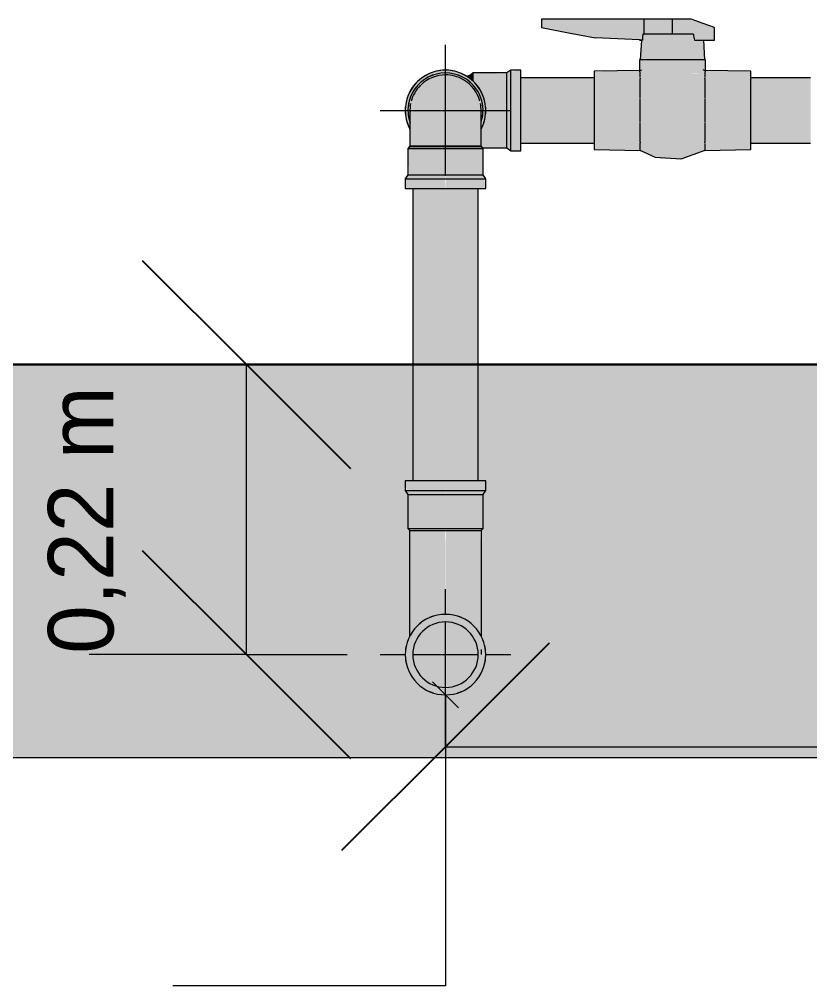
# Model space of a CAD drawing. Header units: metres. Extents: x 147 to 427, y -16 to 162.
# Drawn here: x 200.763 to 201.367, y -0.474 to 0.264 of the extents above; entities that cross this region are included whole.
import ezdxf

# ---------------------------------------------------------------- set-up
doc = ezdxf.new("R2010")
doc.units = ezdxf.units.M
doc.linetypes.add('IMPORT-Dashed _3_', pattern=[0.75, 0.5, -0.25])
doc.layers.add('1053_ARQ_BASE_MATADOURO_dwg', color=7, linetype='Continuous', lineweight=5, true_color=0x767676)
doc.layers.add('A-FLOR', color=7, linetype='Continuous', lineweight=9, true_color=0x007f00)
for name, color, linetype, lineweight in [('A-ANNO-DIMS', 7, 'Continuous', 5), ('A-ANNO-DIMS-50', 7, 'Continuous', 5), ('A-COTAS', 7, 'Continuous', 9), ('A-PAREDE', 7, 'Continuous', 30), ('A-PISO', 7, 'Continuous', 5), ('A_PROJEÇÃO', 7, 'IMPORT-Dashed _3_', 5), ('G-ANNO-TEXT', 7, 'Continuous', 5), ('P-PIPE', 7, 'Continuous', 5), ('P-PIPE-CNTR', 7, 'Continuous', 5)]:
    doc.layers.add(name, color=color, linetype=linetype, lineweight=lineweight)
doc.styles.add('Century Gothic', font='GOTHIC.TTF', dxfattribs={"height": 0.05})
doc.dimstyles.new('Setores_1_mm', dxfattribs={"dimscale": 0.3048, "dimtxt": 0.052208, "dimasz": 0.520833, "dimexe": 0.393701, "dimexo": 0.246063, "dimgap": 0.287073, "dimtad": 1, "dimrnd": 0.01, "dimzin": 0, "dimdsep": 46, "dimtxsty": 'Century Gothic', "dimblk1": 'OBLIQUE', "dimblk2": 'OBLIQUE', "dimsah": 1, "dimcen": 0.09, "dimazin": 0, "dimtfac": 1, "dimtdec": 4, "dimtix": 1, "dimtmove": 0, "dimatfit": 3, "dimfxl": 1, "dimtvp": 1, "dimtolj": 1, "dimtzin": 0, "dimarcsym": 2})

# ---------------------------------------------------------------- blocks, each defined once
blk = doc.blocks.new('1053_ARQ_BASE_MATADOURO_dwg_PU-Tick-4039619-FF')
at = {"layer": 'A-COTAS'}
for p, q in [((95.63978, 0), (95.51478, 0)), ((95.60853, 0), (95.54603, 0))]:
    blk.add_line(p, q, dxfattribs=at)
blk = doc.blocks.new('1053_ARQ_BASE_MATADOURO_dwg_arq geral tgov-4039641-FF')
at = {"lineweight": 5}
for p, q in [((95.89399, 0), (93.09203, 0)), ((95.89399, 0), (93.09203, 0)), ((95.89409, 0), (93.09309, 0)), ((95.89409, 0), (93.09309, 0)), ((93.09399, 0), (97.24469, 0)), ((93.09399, 0), (97.24469, 0)), ((93.09399, 0), (97.24469, 0)), ((93.09399, 0), (97.24469, 0)), ((95.89399, 0), (97.24469, 0)), ((97.24469, 0), (95.89399, 0)), ((97.24469, 0), (95.89409, 0)), ((95.89409, 0), (97.24469, 0))]:
    blk.add_line(p, q, dxfattribs=at)
at = {"layer": 'A-COTAS'}
blk.add_line((97.24469, 0), (93.10446, 0), dxfattribs=at)
at = {"layer": 'A-PAREDE'}
for p, q in [((95.61696, 0), (93.64196, 0)), ((93.64196, 0), (97.24469, 0)), ((97.24469, 0), (93.64196, 0)), ((96.84196, 0), (95.66696, 0))]:
    blk.add_line(p, q, dxfattribs=at)
at = {"layer": 'A-PAREDE', "flags": 128}
for points in [[(95.61696, 0), (93.94196, 0), (93.79196, 0)], [(96.69196, 0), (96.54196, 0), (95.66696, 0)]]:
    blk.add_lwpolyline(points, dxfattribs=at)
at = {"layer": 'A-PISO'}
for p, q in [((94.94268, 0), (95.55228, 0)), ((94.94268, 0), (95.55228, 0)), ((94.94268, 0), (95.55228, 0)), ((94.94268, 0), (95.55228, 0)), ((94.94268, 0), (95.55228, 0)), ((94.94268, 0), (95.55228, 0)), ((94.94268, 0), (95.55228, 0)), ((95.55228, 0), (96.16188, 0)), ((95.55228, 0), (96.16188, 0)), ((95.55228, 0), (96.16188, 0)), ((95.55228, 0), (96.16188, 0)), ((95.55228, 0), (96.16188, 0)), ((95.55228, 0), (96.16188, 0)), ((95.55228, 0), (96.16188, 0))]:
    blk.add_line(p, q, dxfattribs=at)
at = {"layer": 'A_PROJEÇÃO'}
for p, q in [((97.24469, 0), (93.64196, 0)), ((93.64196, 0), (97.24469, 0))]:
    blk.add_line(p, q, dxfattribs=at)
blk.add_blockref('1053_ARQ_BASE_MATADOURO_dwg_PU-Tick-4039619-FF', (0, 0))
blk.add_blockref('1053_ARQ_BASE_MATADOURO_dwg_PU-Tick-4039619-FF', (0, 0))
blk.add_blockref('1053_ARQ_BASE_MATADOURO_dwg_PU-Tick-4039619-FF', (0, 0))
at = {"extrusion": (0, 0, -1)}
blk.add_blockref('1053_ARQ_BASE_MATADOURO_dwg_PU-Tick-4039619-FF', (-191.15455, 0), dxfattribs=at)
blk.add_blockref('1053_ARQ_BASE_MATADOURO_dwg_PU-Tick-4039619-FF', (-191.15455, 0), dxfattribs=at)
blk.add_blockref('1053_ARQ_BASE_MATADOURO_dwg_PU-Tick-4039619-FF', (-191.15455, 0), dxfattribs=at)
blk.add_blockref('1053_ARQ_BASE_MATADOURO_dwg_PU-Tick-4039619-FF', (-191.15455, 0), dxfattribs=at)
blk = doc.blocks.new('1053_ARQ_BASE_MATADOURO_dwg-3625622-FF')
blk.add_blockref('1053_ARQ_BASE_MATADOURO_dwg_arq geral tgov-4039641-FF', (0, 0))
blk = doc.blocks.new('AF_Soldavel_Curva 45_90 - Standard-3646028-FF')
at = {"layer": 'P-PIPE', "true_color": 0x69503c}
for points in [[(95.62035, -0.09616), (95.64196, -0.09616), (95.64196, -0.08866), (95.61121, -0.08866), (95.61226, -0.09616), (95.62031, -0.09616)], [(95.66386, -0.09616), (95.67224, -0.09616), (95.67224, -0.08866), (95.64196, -0.08866), (95.64196, -0.09616), (95.6637, -0.09616)], [(95.64196, -0.09916), (95.64196, -0.09616), (95.61168, -0.09616), (95.61374, -0.09916), (95.63954, -0.09916)], [(95.61374, -0.12506), (95.64196, -0.12506), (95.64196, -0.09916), (95.61374, -0.09916), (95.61374, -0.12368)], [(95.65446, -0.12506), (95.67017, -0.12506), (95.67017, -0.09916), (95.64196, -0.09916), (95.64196, -0.12506), (95.65175, -0.12506)], [(95.63045, -0.12676), (95.64196, -0.12676), (95.64139, -0.12506), (95.61374, -0.12506), (95.61545, -0.12676), (95.62946, -0.12676)], [(95.66708, -0.12676), (95.6691, -0.12629), (95.67017, -0.12506), (95.64196, -0.12506), (95.64226, -0.12676), (95.66696, -0.12676)], [(95.61485, -0.20729), (95.61603, -0.20521), (95.62061, -0.19946), (95.62859, -0.19404), (95.63549, -0.1916), (95.64196, -0.19075), (95.64166, -0.12676), (95.61522, -0.12676), (95.61488, -0.1613), (95.61484, -0.20676)], [(95.66907, -0.20728), (95.66892, -0.13761), (95.66834, -0.12676), (95.64196, -0.12676), (95.64196, -0.19075), (95.65189, -0.19262), (95.65906, -0.1962), (95.66402, -0.20017), (95.66876, -0.20613), (95.66894, -0.20698)]]:
    blk.add_hatch(color=27, dxfattribs=at).paths.add_polyline_path(points)
h = blk.add_hatch(color=27, dxfattribs=at)
h.paths.add_polyline_path([(95.66618, -0.09916), (95.66859, -0.09898), (95.66827, -0.09616), (95.64196, -0.09616), (95.64254, -0.09916), (95.66611, -0.09916)])
h.paths.add_polyline_path([(95.67017, -0.09916), (95.67166, -0.09616), (95.66859, -0.09618), (95.66859, -0.09916)])
h = blk.add_hatch(color=27, dxfattribs=at)
h.paths.add_polyline_path([(95.64196, -0.25225), (95.64992, -0.2512), (95.65733, -0.24813), (95.66377, -0.24315), (95.66859, -0.23688), (95.67166, -0.22946), (95.67271, -0.2215), (95.67166, -0.21354), (95.66859, -0.20613), (95.66361, -0.19969), (95.65575, -0.19421), (95.64799, -0.19154), (95.64121, -0.19085), (95.63296, -0.19223), (95.62598, -0.19534), (95.61893, -0.20144), (95.61533, -0.20613), (95.61206, -0.21503), (95.61122, -0.22162), (95.61226, -0.22946), (95.61533, -0.23688), (95.62022, -0.24324), (95.62658, -0.24813), (95.63549, -0.2514), (95.64121, -0.25215)])
h.paths.add_polyline_path([(95.64196, -0.2465), (95.63549, -0.24565), (95.62946, -0.24315), (95.62332, -0.23793), (95.62031, -0.234), (95.61781, -0.22797), (95.61696, -0.2215), (95.61843, -0.21354), (95.62031, -0.209), (95.62606, -0.20246), (95.62946, -0.19985), (95.63549, -0.19735), (95.64196, -0.1965), (95.64992, -0.19797), (95.65575, -0.20084), (95.65964, -0.20382), (95.66442, -0.21095), (95.66611, -0.21503), (95.66696, -0.2215), (95.66611, -0.22797), (95.66361, -0.234), (95.65851, -0.24004), (95.65446, -0.24315), (95.64843, -0.24565)])
at = {"layer": 'P-PIPE'}
for p, q in [((95.61121, -0.08866), (95.61121, -0.09616)), ((95.64196, -0.08866), (95.61121, -0.08866)), ((95.67271, -0.08866), (95.64196, -0.08866)), ((95.67271, -0.09616), (95.67271, -0.08866)), ((95.61121, -0.09616), (95.61331, -0.09916)), ((95.61121, -0.09616), (95.64196, -0.09616)), ((95.61331, -0.09916), (95.61331, -0.12506)), ((95.61331, -0.09916), (95.62327, -0.09916)), ((95.62354, -0.09916), (95.64196, -0.09916)), ((95.64196, -0.09616), (95.67271, -0.09616)), ((95.64196, -0.09916), (95.67061, -0.09916)), ((95.67061, -0.09916), (95.67271, -0.09616)), ((95.67061, -0.12506), (95.67061, -0.09916)), ((95.61331, -0.12506), (95.61481, -0.12676)), ((95.61331, -0.12506), (95.64196, -0.12506)), ((95.64196, -0.12506), (95.67061, -0.12506)), ((95.66911, -0.12676), (95.67061, -0.12506)), ((95.61481, -0.12676), (95.64196, -0.12676)), ((95.64196, -0.12676), (95.66911, -0.12676))]:
    blk.add_line(p, q, dxfattribs=at)
at = {"layer": 'P-PIPE', "flags": 128}
for points in [[(95.61481, -0.20738), (95.61481, -0.20544), (95.61481, -0.18667), (95.61481, -0.16271), (95.61481, -0.13564), (95.61481, -0.12676)], [(95.66911, -0.12676), (95.66911, -0.15434), (95.66911, -0.17953), (95.66911, -0.20015), (95.66911, -0.20738)], [(95.66911, -0.21772), (95.66911, -0.22108), (95.66911, -0.2215)]]:
    blk.add_lwpolyline(points, dxfattribs=at)
at = {"layer": 'P-PIPE'}
for radius, start, end in [(0.03075, 90, 270), (0.03075, 270, 90), (0.025, 90, 270), (0.03075, 127.55661, 132.02232), (0.03075, 107.97685, 113.35419), (0.025, 270, 90), (0.03075, 66.64581, 72.02315), (0.03075, 47.97768, 53.35444), (0.03075, 167.97601, 173.35394), (0.03075, 6.64606, 12.02399), (0.03075, 186.6453, 192.02148), (0.03075, 347.97852, 353.3547), (0.03075, 227.97518, 233.35369), (0.03075, 246.64505, 252.02189), (0.03075, 287.97811, 293.35495), (0.03075, 306.64631, 312.02482)]:
    blk.add_arc((95.64196, -0.2215), radius, start, end, dxfattribs=at)
blk = doc.blocks.new('Joelho 45_90 - Agua Fria_Soldavel - MEP - Tigre - Standard-2081496-FF')
at = {"layer": 'P-PIPE', "true_color": 0x69503c}
for points in [[(95.61495, 0.17978), (95.61481, 0.18543), (95.61374, 0.18913), (95.61428, 0.20153), (95.61845, 0.21013), (95.62354, 0.21606), (95.63454, 0.22178), (95.64196, 0.22325), (95.64196, 0.22486), (95.63102, 0.22276), (95.6217, 0.21708), (95.61481, 0.20806), (95.61168, 0.19908), (95.61226, 0.18718), (95.61495, 0.17979)], [(95.61494, 0.18511), (95.61517, 0.19686), (95.61633, 0.20258), (95.61946, 0.209), (95.62428, 0.21447), (95.62992, 0.21826), (95.63549, 0.22041), (95.64196, 0.22126), (95.64196, 0.22276), (95.63328, 0.22126), (95.62594, 0.21762), (95.62089, 0.21331), (95.61639, 0.20661), (95.61416, 0.20058), (95.61331, 0.19411), (95.61483, 0.18539)], [(95.66909, 0.18012), (95.67224, 0.18913), (95.67183, 0.20058), (95.66816, 0.20999), (95.6607, 0.21826), (95.65247, 0.22301), (95.64196, 0.22486), (95.64196, 0.22276), (95.65176, 0.22103), (95.66222, 0.21437), (95.66753, 0.20661), (95.67017, 0.19908), (95.66963, 0.18669), (95.66883, 0.18376), (95.66905, 0.18074)], [(95.61481, 0.16671), (95.64196, 0.16721), (95.64196, 0.22126), (95.63315, 0.2196), (95.62697, 0.21654), (95.62191, 0.21219), (95.61781, 0.20615), (95.61544, 0.19892), (95.61493, 0.18575), (95.61481, 0.16911), (95.61481, 0.16721)], [(95.65553, 0.16671), (95.66911, 0.16721), (95.66851, 0.19863), (95.66759, 0.20258), (95.66466, 0.20874), (95.65953, 0.21456), (95.654, 0.21826), (95.64843, 0.22041), (95.64196, 0.22126), (95.642, 0.16671), (95.65449, 0.16671)], [(95.66903, 0.19348), (95.66882, 0.1963), (95.66895, 0.19427)], [(95.61331, 0.16501), (95.64196, 0.16546), (95.64196, 0.16671), (95.61432, 0.16615), (95.61374, 0.1655)], [(95.6217, 0.14501), (95.64196, 0.14501), (95.64196, 0.16501), (95.61331, 0.16501), (95.61428, 0.14501), (95.62035, 0.14501)], [(95.66843, 0.16501), (95.67017, 0.1655), (95.66843, 0.16671), (95.64196, 0.16671), (95.64196, 0.16501), (95.66818, 0.16501)], [(95.64798, 0.14501), (95.67017, 0.14501), (95.67017, 0.16501), (95.64196, 0.16501), (95.64196, 0.14501)], [(95.61168, 0.14201), (95.64196, 0.14201), (95.64151, 0.14501), (95.6135, 0.14466), (95.61226, 0.14285)], [(95.62386, 0.13451), (95.64196, 0.13451), (95.64145, 0.14201), (95.61168, 0.14201), (95.61168, 0.13451), (95.62332, 0.13451)], [(95.64307, 0.14201), (95.67196, 0.14241), (95.66963, 0.14501), (95.64196, 0.14501), (95.64196, 0.14201)], [(95.65575, 0.13451), (95.67271, 0.13451), (95.67166, 0.14201), (95.64196, 0.14201), (95.64196, 0.13451), (95.65446, 0.13451)]]:
    blk.add_hatch(color=27, dxfattribs=at).paths.add_polyline_path(points)
h = blk.add_hatch(color=27, dxfattribs=at)
h.paths.add_polyline_path([(95.66877, 0.18461), (95.66878, 0.18523), (95.66865, 0.18629)])
h.paths.add_polyline_path([(95.66898, 0.18512), (95.66986, 0.18841), (95.67032, 0.1963), (95.66911, 0.20279), (95.66547, 0.21013), (95.66106, 0.21525), (95.65466, 0.2196), (95.64752, 0.22203), (95.64196, 0.22276), (95.64196, 0.22126), (95.65077, 0.2196), (95.65694, 0.21654), (95.66232, 0.21179), (95.66611, 0.20615), (95.66843, 0.19943), (95.66903, 0.18757), (95.66899, 0.1857)])
at = {"layer": 'P-PIPE'}
for p, q in [((95.61481, 0.16671), (95.61331, 0.16501)), ((95.61331, 0.16501), (95.64196, 0.16501)), ((95.61331, 0.16501), (95.61331, 0.14501)), ((95.64196, 0.16501), (95.61331, 0.16501)), ((95.64196, 0.16671), (95.61481, 0.16671)), ((95.61481, 0.16671), (95.64196, 0.16671)), ((95.65553, 0.16671), (95.64196, 0.16671)), ((95.64196, 0.16671), (95.65553, 0.16671)), ((95.64196, 0.16501), (95.67061, 0.16501)), ((95.67061, 0.16501), (95.64196, 0.16501)), ((95.66911, 0.16671), (95.65577, 0.16671)), ((95.65577, 0.16671), (95.66911, 0.16671)), ((95.67061, 0.16501), (95.66911, 0.16671)), ((95.67061, 0.14501), (95.67061, 0.16501)), ((95.61331, 0.14501), (95.61121, 0.14201)), ((95.61121, 0.14201), (95.61121, 0.13451)), ((95.61121, 0.14201), (95.64196, 0.14201)), ((95.61331, 0.14501), (95.62327, 0.14501)), ((95.62354, 0.14501), (95.64196, 0.14501)), ((95.64196, 0.14501), (95.67061, 0.14501)), ((95.64196, 0.14201), (95.67271, 0.14201)), ((95.67271, 0.14201), (95.67061, 0.14501)), ((95.67271, 0.13451), (95.67271, 0.14201)), ((95.61121, 0.13451), (95.64196, 0.13451)), ((95.64196, 0.13451), (95.67271, 0.13451))]:
    blk.add_line(p, q, dxfattribs=at)
at = {"layer": 'P-PIPE', "flags": 128}
for points in [[(95.61481, 0.19411), (95.61481, 0.19409), (95.61481, 0.19402), (95.61481, 0.19391), (95.61481, 0.19376), (95.61481, 0.19356), (95.61481, 0.19332), (95.61481, 0.19304), (95.61481, 0.19272), (95.61481, 0.19235), (95.61481, 0.19195), (95.61481, 0.1915), (95.61481, 0.19101), (95.61481, 0.19049), (95.61481, 0.18992), (95.61481, 0.18932), (95.61481, 0.18869), (95.61481, 0.18802), (95.61481, 0.18731), (95.61481, 0.18657), (95.61481, 0.1858), (95.61481, 0.185), (95.61481, 0.18417), (95.61481, 0.18331), (95.61481, 0.18242), (95.61481, 0.18151), (95.61481, 0.18058), (95.61481, 0.17962), (95.61481, 0.17865), (95.61481, 0.17765), (95.61481, 0.17664), (95.61481, 0.17561), (95.61481, 0.17457), (95.61481, 0.17351), (95.61481, 0.17244), (95.61481, 0.17137), (95.61481, 0.17028), (95.61481, 0.16919), (95.61481, 0.1681), (95.61481, 0.16701), (95.61481, 0.16671)], [(95.66911, 0.16671), (95.66911, 0.16781), (95.66911, 0.1689), (95.66911, 0.16999), (95.66911, 0.17108), (95.66911, 0.17215), (95.66911, 0.17322), (95.66911, 0.17428), (95.66911, 0.17533), (95.66911, 0.17636), (95.66911, 0.17738), (95.66911, 0.17838), (95.66911, 0.17936), (95.66911, 0.18032), (95.66911, 0.18126), (95.66911, 0.18218), (95.66911, 0.18307), (95.66911, 0.18394), (95.66911, 0.18478), (95.66911, 0.18559), (95.66911, 0.18637), (95.66911, 0.18711), (95.66911, 0.18783), (95.66911, 0.18851), (95.66911, 0.18916), (95.66911, 0.18977), (95.66911, 0.19034), (95.66911, 0.19088), (95.66911, 0.19137), (95.66911, 0.19183), (95.66911, 0.19225), (95.66911, 0.19262), (95.66911, 0.19296), (95.66911, 0.19325), (95.66911, 0.1935), (95.66911, 0.19371), (95.66911, 0.19388), (95.66911, 0.194), (95.66911, 0.19407), (95.66911, 0.19411), (95.66911, 0.19411)]]:
    blk.add_lwpolyline(points, dxfattribs=at)
at = {"layer": 'P-PIPE'}
for radius, start, end in [(0.03075, 90, 207.91866), (0.02865, 90, 199.35835), (0.02865, 90, 199.35835), (0.03075, 113.3065, 126.68327), (0.03075, 90, 108.01852), (0.03075, 332.69357, 90), (0.03075, 71.98148, 90), (0.02865, 341.5844, 90), (0.02865, 341.5844, 90), (0.03075, 53.31673, 66.6935), (0.03075, 131.97351, 168.02056), (0.02715, 90, 133.50206), (0.02715, 90, 133.50206), (0.02865, 126.6457, 130.68589), (0.02865, 107.9767, 113.35378), (0.02715, 60, 90), (0.02715, 60, 90), (0.02865, 66.64622, 72.0233), (0.02715, 15, 59.42399), (0.02715, 15, 59.42399), (0.02865, 47.97843, 53.3543), (0.03075, 11.97944, 48.02649), (0.02715, 135, 165), (0.02715, 135, 165), (0.02865, 167.97496, 173.35326), (0.02715, 168.63426, 182.9545), (0.02715, 168.63426, 182.9545), (0.02715, 358.65999, 11.36573), (0.02715, 358.65999, 11.36573), (0.02865, 6.64674, 12.02504), (0.03075, 173.30854, 186.68532), (0.03075, 353.31468, 6.69146), (0.03075, 191.97499, 208.12149), (0.02865, 186.64518, 192.01984), (0.03075, 332.73591, 348.02501), (0.02865, 347.98016, 353.35482)]:
    blk.add_arc((95.64196, 0.19411), radius, start, end, dxfattribs=at)
blk = doc.blocks.new('Te_Reducao - Agua Fria_Soldavel - MEP - Tigre - Standard-2111387-FF')
at = {"layer": 'P-PIPE', "true_color": 0x69503c}
h = blk.add_hatch(color=27, dxfattribs=at)
h.paths.add_polyline_path([(95.61494, 0.17966), (95.61467, 0.18054), (95.61489, 0.17979)])
h.paths.add_polyline_path([(95.67224, 0.19056), (95.67242, 0.1963), (95.67224, 0.19401)])
h.paths.add_polyline_path([(95.67187, 0.20047), (95.67087, 0.20397), (95.67186, 0.2005)])
h.paths.add_polyline_path([(95.66017, 0.21856), (95.65553, 0.22149), (95.65733, 0.2202), (95.65964, 0.21887)])
h.paths.add_polyline_path([(95.65141, 0.22319), (95.64843, 0.22401), (95.65006, 0.22343)])
for points in [[(95.64831, 0.22402), (95.64671, 0.22439), (95.64761, 0.22412)], [(95.66296, 0.21642), (95.66296, 0.22237), (95.66126, 0.22074), (95.66176, 0.21762), (95.66258, 0.21671)], [(95.67271, 0.19411), (95.68886, 0.19411), (95.68886, 0.22232), (95.66296, 0.22237), (95.66344, 0.21606), (95.66484, 0.21437), (95.66933, 0.20769), (95.67224, 0.19915), (95.67242, 0.1963)], [(95.69186, 0.19411), (95.69186, 0.22439), (95.68886, 0.22232), (95.68886, 0.19411)], [(95.69936, 0.19411), (95.69936, 0.22486), (95.69186, 0.22381), (95.69186, 0.19411)], [(95.66126, 0.21794), (95.66116, 0.22122), (95.65855, 0.21981), (95.66121, 0.21796)], [(95.66986, 0.16586), (95.68886, 0.1659), (95.68886, 0.19411), (95.67269, 0.19398), (95.6709, 0.18432), (95.6691, 0.17849), (95.66963, 0.16612)], [(95.69186, 0.16383), (95.69186, 0.19411), (95.68886, 0.19411), (95.68921, 0.16565), (95.69102, 0.16441)], [(95.69936, 0.16336), (95.69936, 0.19411), (95.69186, 0.19411), (95.69186, 0.16383)]]:
    blk.add_hatch(color=27, dxfattribs=at).paths.add_polyline_path(points)
at = {"layer": 'P-PIPE'}
for p, q in [((95.66296, 0.22276), (95.66126, 0.22126)), ((95.68886, 0.22276), (95.66296, 0.22276)), ((95.66296, 0.21673), (95.66296, 0.22276)), ((95.69186, 0.22486), (95.68886, 0.22276)), ((95.68886, 0.19411), (95.68886, 0.22276)), ((95.69936, 0.22486), (95.69186, 0.22486)), ((95.69186, 0.19411), (95.69186, 0.22486)), ((95.69936, 0.19411), (95.69936, 0.22486)), ((95.66126, 0.22126), (95.65815, 0.22011)), ((95.66126, 0.21803), (95.66126, 0.22126)), ((95.68886, 0.16546), (95.68886, 0.19411)), ((95.69186, 0.16336), (95.69186, 0.19411)), ((95.69936, 0.16336), (95.69936, 0.19411)), ((95.67021, 0.16546), (95.68886, 0.16546)), ((95.68886, 0.16546), (95.69186, 0.16336)), ((95.69186, 0.16336), (95.69936, 0.16336))]:
    blk.add_line(p, q, dxfattribs=at)
for start, end in [(113.3065, 126.68327), (71.98148, 108.01852), (96.6453, 102.02148), (96.6453, 102.02148), (77.97601, 83.35394), (77.97601, 83.35394), (53.31673, 66.6935), (131.97351, 168.02056), (137.97518, 143.35369), (137.97518, 143.35369), (11.97944, 48.02649), (36.64556, 42.02232), (156.64505, 162.02189), (156.64505, 162.02189), (17.97685, 23.35419), (173.30854, 180), (180, 186.68532), (360, 6.69146), (353.31468, 360), (191.97499, 208.12149), (197.97811, 203.35495), (197.97811, 203.35495), (332.73591, 348.02501), (336.64581, 342.02315)]:
    blk.add_arc((95.64196, 0.19411), 0.03075, start, end, dxfattribs=at)
blk = doc.blocks.new('AF_Registro Esfera VS Compacto - Soldável - 50 mm-3437326-FF')
at = {"layer": 'P-PIPE', "lineweight": 15, "true_color": 0xce4f00}
for points in [[(95.79234, 0.24771), (95.79304, 0.25237), (95.79344, 0.25252), (95.79344, 0.26371), (95.7153, 0.26371), (95.7153, 0.25748), (95.75654, 0.24956), (95.79231, 0.24771)], [(95.80406, 0.25237), (95.8153, 0.25237), (95.8153, 0.26371), (95.79344, 0.26371), (95.79391, 0.25237), (95.8036, 0.25237)], [(95.83199, 0.24771), (95.8473, 0.24771), (95.8473, 0.25749), (95.8279, 0.26371), (95.8153, 0.26371), (95.8153, 0.25237), (95.8312, 0.25237), (95.83161, 0.25004)], [(95.8153, 0.23271), (95.8153, 0.25237), (95.79264, 0.25237), (95.79231, 0.24771), (95.79161, 0.24771), (95.79096, 0.23271), (95.80891, 0.23271)], [(95.81789, 0.23271), (95.84, 0.23271), (95.83893, 0.24771), (95.83199, 0.24771), (95.8312, 0.25237), (95.8153, 0.25237), (95.8153, 0.23271)]]:
    blk.add_hatch(color=32, dxfattribs=at).paths.add_polyline_path(points)
at = {"layer": 'P-PIPE', "lineweight": 15, "true_color": 0x69503c}
for points in [[(95.8153, 0.22171), (95.8153, 0.23271), (95.7901, 0.23271), (95.7906, 0.22348), (95.79161, 0.22266), (95.79639, 0.22221), (95.80338, 0.2222), (95.81484, 0.22177)], [(95.8153, 0.22171), (95.82182, 0.22209), (95.83877, 0.22262), (95.83985, 0.22317), (95.8405, 0.22573), (95.84, 0.23271), (95.8153, 0.23271), (95.8153, 0.22177)], [(95.7906, 0.16351), (95.7901, 0.2247), (95.7554, 0.22367), (95.7554, 0.16419), (95.75919, 0.16412)], [(95.8153, 0.15722), (95.82392, 0.15724), (95.84, 0.16412), (95.83963, 0.2228), (95.8341, 0.22221), (95.8256, 0.22218), (95.8071, 0.22208), (95.79082, 0.22301), (95.7906, 0.22262), (95.7906, 0.16351), (95.80667, 0.15724), (95.81519, 0.15722)], [(95.84, 0.16351), (95.8752, 0.16455), (95.8752, 0.22403), (95.84, 0.22421), (95.84, 0.16412)]]:
    blk.add_hatch(color=27, dxfattribs=at).paths.add_polyline_path(points)
at = {"layer": 'P-PIPE', "color": 4, "lineweight": 15, "true_color": 0x00ffff}
for p, q in [((95.79344, 0.26371), (95.7153, 0.26371)), ((95.7153, 0.26371), (95.7153, 0.25748)), ((95.8153, 0.26371), (95.79344, 0.26371)), ((95.79344, 0.26371), (95.79344, 0.25237)), ((95.82956, 0.26371), (95.8153, 0.26371)), ((95.8153, 0.25237), (95.8153, 0.26371)), ((95.8153, 0.25237), (95.79264, 0.25237)), ((95.8312, 0.25237), (95.8153, 0.25237)), ((95.8473, 0.24771), (95.8473, 0.25749)), ((95.79009, 0.24793), (95.75654, 0.24956)), ((95.79049, 0.24771), (95.79142, 0.24771)), ((95.79234, 0.24771), (95.79049, 0.24771)), ((95.79151, 0.24771), (95.7906, 0.23271)), ((95.79234, 0.24771), (95.79161, 0.24771)), ((95.83199, 0.24771), (95.8473, 0.24771)), ((95.84, 0.23271), (95.83908, 0.24771)), ((95.7901, 0.23271), (95.7901, 0.22366)), ((95.8153, 0.23271), (95.7901, 0.23271)), ((95.8405, 0.23271), (95.8153, 0.23271)), ((95.8405, 0.22366), (95.8405, 0.23271)), ((95.7906, 0.22471), (95.7554, 0.22403)), ((95.7554, 0.22403), (95.7554, 0.16419)), ((95.7906, 0.22471), (95.79184, 0.22516)), ((95.7906, 0.21928), (95.7906, 0.22367)), ((95.83849, 0.22539), (95.84, 0.22471)), ((95.8752, 0.22403), (95.84, 0.22471)), ((95.84, 0.22367), (95.84, 0.21928)), ((95.8752, 0.16419), (95.8752, 0.22403)), ((95.7906, 0.21887), (95.7906, 0.21833)), ((95.7906, 0.20363), (95.7906, 0.21836)), ((95.84, 0.21833), (95.84, 0.21887)), ((95.84, 0.21836), (95.84, 0.20363)), ((95.7906, 0.18504), (95.7906, 0.20318)), ((95.84, 0.20318), (95.84, 0.18504)), ((95.7906, 0.16986), (95.7906, 0.18459)), ((95.84, 0.18459), (95.84, 0.16986)), ((95.7906, 0.16989), (95.7906, 0.16935)), ((95.84, 0.16935), (95.84, 0.16989)), ((95.7554, 0.16419), (95.7906, 0.16351)), ((95.7906, 0.16351), (95.7906, 0.16916)), ((95.84, 0.16894), (95.84, 0.16351)), ((95.84, 0.16351), (95.8752, 0.16419))]:
    blk.add_line(p, q, dxfattribs=at)
at = {"layer": 'P-PIPE', "color": 4, "lineweight": 15, "true_color": 0x00ffff, "flags": 128}
for points in [[(95.8473, 0.25749), (95.83871, 0.2605), (95.82956, 0.26371)], [(95.7153, 0.25748), (95.73592, 0.25352), (95.75654, 0.24956)], [(95.79264, 0.25237), (95.79249, 0.25004), (95.79234, 0.24771)], [(95.79009, 0.24793), (95.79029, 0.24782), (95.79049, 0.24771)], [(95.84, 0.16351), (95.82167, 0.15687), (95.80223, 0.1583), (95.7906, 0.16351)]]:
    blk.add_lwpolyline(points, dxfattribs=at)
at = {"layer": 'P-PIPE', "color": 4, "lineweight": 15, "true_color": 0x00ffff}
blk.add_open_spline([(95.8312, 0.25237), (95.83134, 0.25159), (95.83161, 0.25004), (95.83187, 0.24849), (95.83199, 0.24771)], degree=3, dxfattribs=at)
blk = doc.blocks.new('DIMBLOCK105-FF')
at = {"layer": 'A-ANNO-DIMS-50'}
for p, q in [((201.88864, -0.29182), (201.88864, -0.075)), ((201.08864, -0.29182), (201.08864, -0.20006)), ((201.08864, -0.29182), (201.88864, -0.29182)), ((201.08864, -0.29182), (201.08864, -0.41182)), ((201.88864, -0.29182), (201.88864, -0.41182))]:
    blk.add_line(p, q, dxfattribs=at)
at = {"layer": 'A-ANNO-DIMS-50', "lineweight": 25}
for p, q in [((201.08864, -0.29182), (201.16802, -0.21245)), ((201.88864, -0.29182), (201.96802, -0.21245)), ((201.08864, -0.29182), (201.00927, -0.3712)), ((201.88864, -0.29182), (201.80927, -0.3712))]:
    blk.add_line(p, q, dxfattribs=at)
at = {"layer": 'A-ANNO-DIMS-50', "color": 0, "insert": (201.37842, -0.14024), "char_height": 0.05, "width": 0.2645226, "attachment_point": 1, "line_spacing_factor": 0.984502, "style": 'Century Gothic'}
blk.add_mtext('0,80 m', dxfattribs=at)
blk = doc.blocks.new('_Oblique')
at = {"color": 0, "linetype": 'ByBlock', "lineweight": -2}
blk.add_line((-0.5, -0.5), (0.5, 0.5), dxfattribs=at)
blk = doc.blocks.new('DIMBLOCK120-FF')
at = {"layer": 'A-ANNO-DIMS-50', "lineweight": 25}
for p, q in [((200.93667, 0), (200.8573, 0.07938)), ((200.93667, 0), (201.01605, -0.07938)), ((200.93667, -0.2215), (200.8573, -0.14213)), ((200.93667, -0.2215), (201.01605, -0.30088))]:
    blk.add_line(p, q, dxfattribs=at)
at = {"layer": 'A-ANNO-DIMS-50'}
for p, q in [((200.93667, 0), (200.89942, 0)), ((200.93667, -0.2215), (200.93667, 0)), ((200.93667, 0), (201.05667, 0)), ((200.93667, -0.2215), (200.81667, -0.2215)), ((200.93667, -0.2215), (201.01364, -0.2215))]:
    blk.add_line(p, q, dxfattribs=at)
at = {"layer": 'A-ANNO-DIMS-50', "color": 0, "insert": (200.78508, -0.22097), "char_height": 0.05, "width": 0.2645226, "attachment_point": 1, "rotation": 90, "line_spacing_factor": 0.984502, "style": 'Century Gothic'}
blk.add_mtext('0,22 m', dxfattribs=at)

msp = doc.modelspace()

# ---------------------------------------------------------------- hatches: boundary and pattern name
at = {"layer": 'A-FLOR', "true_color": 0x80838b}
msp.add_hatch(color=252, dxfattribs=at).paths.add_polyline_path([(202.28864, -0.3), (202.69137, -0.3), (202.69137, 0), (201.11364, 0), (201.11364, -0.08866), (201.11939, -0.08866), (201.11834, -0.097), (201.11685, -0.09916), (201.11685, -0.12506), (201.11538, -0.12676), (201.11573, -0.17103), (201.11646, -0.209), (201.11854, -0.21503), (201.11939, -0.2215), (201.11834, -0.22946), (201.11527, -0.23688), (201.11029, -0.24331), (201.10402, -0.24813), (201.09511, -0.2514), (201.0879, -0.25215), (201.08068, -0.2512), (201.07327, -0.24813), (201.06683, -0.24315), (201.06201, -0.23688), (201.05874, -0.22797), (201.05789, -0.2215), (201.05894, -0.21354), (201.06152, -0.20613), (201.06171, -0.13897), (201.06144, -0.12623), (201.06043, -0.12506), (201.06018, -0.09881), (201.05836, -0.09616), (201.05836, -0.08866), (201.06364, -0.08866), (201.06364, 0), (199.08864, 0), (199.08864, -0.3), (202.17253, -0.3)])
at = {"layer": 'P-PIPE', "true_color": 0x00ffff}
for points in [[(201.15107, 0.19411), (201.20208, 0.19411), (201.20208, 0.21911), (201.14604, 0.21875), (201.14604, 0.19411)], [(201.36185, 0.19411), (201.36746, 0.19411), (201.36746, 0.21911), (201.32188, 0.21887), (201.32188, 0.19411), (201.32942, 0.19411)], [(201.14604, 0.16911), (201.20208, 0.16932), (201.20208, 0.19411), (201.14604, 0.19411), (201.14604, 0.1693)], [(201.32188, 0.16911), (201.36746, 0.16933), (201.36746, 0.19411), (201.32188, 0.19411), (201.32188, 0.16972)], [(201.06383, -0.08866), (201.08864, -0.08866), (201.08864, 0.13451), (201.06364, 0.13451), (201.06375, -0.08866)], [(201.10179, -0.08866), (201.11364, -0.08866), (201.11355, 0.13451), (201.08864, 0.13451), (201.08864, -0.08866), (201.10114, -0.08866)], [(201.08864, -0.2465), (201.0966, -0.24503), (201.10114, -0.24315), (201.10632, -0.23918), (201.11038, -0.23378), (201.11279, -0.22797), (201.11364, -0.2215), (201.11217, -0.21354), (201.11029, -0.209), (201.10632, -0.20382), (201.10092, -0.19976), (201.09511, -0.19735), (201.08864, -0.1965), (201.08068, -0.19797), (201.07614, -0.19985), (201.07, -0.20507), (201.06618, -0.21095), (201.06449, -0.21503), (201.06364, -0.2215), (201.06511, -0.22946), (201.06699, -0.234), (201.07209, -0.24004), (201.07614, -0.24315), (201.08217, -0.24565)]]:
    msp.add_hatch(color=4, dxfattribs=at).paths.add_polyline_path(points)

# ---------------------------------------------------------------- linework, layer by layer
at = {"layer": 'A-FLOR', "color": 9, "true_color": 0xaad4aa}
for p, q in [((202.69137, 0), (199.08864, 0)), ((199.08864, -0.3), (202.69137, -0.3))]:
    msp.add_line(p, q, dxfattribs=at)
at = {"layer": 'G-ANNO-TEXT'}
for p, q in [((201.08872, -0.25225), (201.0788, -0.24233)), ((201.08872, -0.25225), (201.09864, -0.26217)), ((201.08872, -0.25225), (201.08872, -0.47436)), ((200.88387, -0.47436), (200.88043, -0.47436)), ((201.08872, -0.47436), (200.88387, -0.47436))]:
    msp.add_line(p, q, dxfattribs=at)
at = {"layer": 'P-PIPE', "color": 4, "lineweight": 15, "true_color": 0x00ffff}
for p, q in [((201.20208, 0.21911), (201.14604, 0.21911)), ((201.36746, 0.21911), (201.32188, 0.21911)), ((201.14604, 0.16911), (201.20208, 0.16911)), ((201.32188, 0.16911), (201.36746, 0.16911))]:
    msp.add_line(p, q, dxfattribs=at)
at = {"layer": 'P-PIPE'}
for p, q in [((201.06364, 0.13451), (201.06364, -0.08866)), ((201.11364, -0.08866), (201.11364, 0.13451))]:
    msp.add_line(p, q, dxfattribs=at)
at = {"layer": 'P-PIPE', "color": 96, "true_color": 0x007f00}
for start, end in [(0, 180), (180, 360)]:
    msp.add_arc((201.08864, -0.2215), 0.025, start, end, dxfattribs=at)
at = {"layer": 'P-PIPE-CNTR'}
for p, q in [((201.08864, 0.14411), (201.08864, 0.24411)), ((201.08864, 0.14411), (201.08864, 0.24411)), ((201.03864, 0.19411), (201.13864, 0.19411)), ((201.03864, 0.19411), (201.13864, 0.19411)), ((201.08864, -0.19075), (201.08864, -0.1715)), ((201.08864, -0.2465), (201.08864, -0.1965)), ((201.03864, -0.2215), (201.05789, -0.2215)), ((201.06364, -0.2215), (201.11364, -0.2215)), ((201.11939, -0.2215), (201.13864, -0.2215)), ((201.08864, -0.2715), (201.08864, -0.25225))]:
    msp.add_line(p, q, dxfattribs=at)

# ---------------------------------------------------------------- block references
at = {"layer": '1053_ARQ_BASE_MATADOURO_dwg', "color": 7}
msp.add_blockref('1053_ARQ_BASE_MATADOURO_dwg-3625622-FF', (105.44668, 0), dxfattribs=at)
at = {"layer": 'P-PIPE', "color": 4, "lineweight": 15, "true_color": 0x00ffff}
msp.add_blockref('AF_Registro Esfera VS Compacto - Soldável - 50 mm-3437326-FF', (105.44668, 0), dxfattribs=at)
at = {"layer": 'P-PIPE'}
for name in ['Joelho 45_90 - Agua Fria_Soldavel - MEP - Tigre - Standard-2081496-FF', 'Te_Reducao - Agua Fria_Soldavel - MEP - Tigre - Standard-2111387-FF', 'AF_Soldavel_Curva 45_90 - Standard-3646028-FF']:
    msp.add_blockref(name, (105.44668, 0), dxfattribs=at)

# ---------------------------------------------------------------- dimensions: what is measured, and where the dimension line sits
at = {"layer": 'A-ANNO-DIMS'}
dim = msp.add_linear_dim(base=(200.93667, 0), p1=(201.08864, -0.2215), p2=(200.82442, 0), angle=90, dimstyle='Setores_1_mm', override={"dimpost": '<>', "dimfxl": 0.344784}, dxfattribs=at)
dim.commit()
dim.dimension.update_dxf_attribs({"geometry": 'DIMBLOCK120-FF', "text_midpoint": (200.82291, -0.11075)})
dim = msp.add_linear_dim(base=(201.88864, -0.29182), p1=(201.08864, -0.12506), p2=(201.88864, 0), dimstyle='Setores_1_mm', override={"dimpost": '<>', "dimfxl": 0.809716}, dxfattribs=at)
dim.commit()
dim.dimension.update_dxf_attribs({"geometry": 'DIMBLOCK105-FF', "text_midpoint": (201.48864, -0.17807)})

doc.saveas('drawing.dxf')
